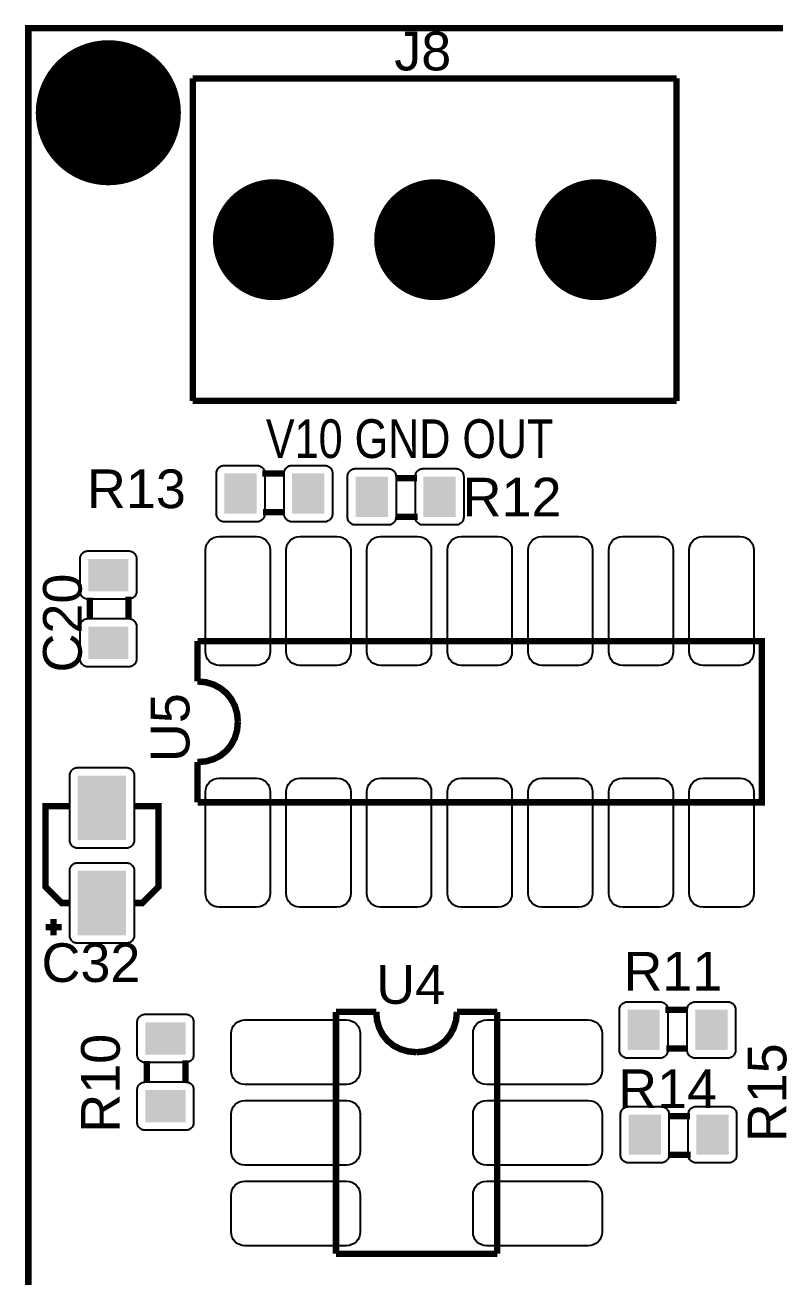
# Model space of a CAD drawing. Header units: inches. Extents: x 15 to 154, y 10 to 111.
# Drawn here: x 139.579 to 140.695, y 105.938 to 107.802 of the extents above; entities that cross this region are included whole.
import ezdxf

# ---------------------------------------------------------------- set-up
doc = ezdxf.new("R2010")
doc.units = ezdxf.units.IN
doc.header["$MEASUREMENT"] = 0

# ---------------------------------------------------------------- blocks, each defined once
blk = doc.blocks.new('RPAD')
blk.add_trace([(-0.5, -0.5), (-0.5, 0.5), (0.5, -0.5), (0.5, 0.5)])
blk = doc.blocks.new('EPAD')
at = {"const_width": 0.5}
blk.add_lwpolyline([(-0.25, 0, 1), (0.25, 0, 1)], format="xyb", close=True, dxfattribs=at)
blk = doc.blocks.new('rs485Board')
at = {"const_width": 0.008}
for points in [[(131.2508, 104.1719), (133.3106, 104.1719), (133.3106, 108.0404), (131.2508, 108.0404), (131.2508, 104.1719)], [(131.2508, 104.1719), (133.3106, 104.1719), (133.3106, 108.0404), (131.2508, 108.0404), (131.2508, 104.1719)], [(131.2508, 104.1719), (133.3106, 104.1719), (133.3106, 108.0404), (131.2508, 108.0404), (131.2508, 104.1719)], [(131.4548, 107.9781), (131.4548, 107.5781)], [(132.0548, 107.9781), (131.4548, 107.9781)], [(131.4548, 107.9781), (131.4548, 107.5781)], [(132.0548, 107.9781), (131.4548, 107.9781)], [(131.4548, 107.9781), (131.4548, 107.5781)], [(132.0548, 107.9781), (131.4548, 107.9781)], [(132.0548, 107.9781), (132.0548, 107.5781)], [(132.0548, 107.9781), (132.0548, 107.5781)], [(132.0548, 107.9781), (132.0548, 107.5781)], [(131.4548, 107.5781), (132.0548, 107.5781)], [(131.4548, 107.5781), (132.0548, 107.5781)], [(131.4548, 107.5781), (132.0548, 107.5781)], [(131.5691, 107.4881), (131.5411, 107.4881)], [(131.5691, 107.4881), (131.5411, 107.4881)], [(131.5691, 107.4881), (131.5411, 107.4881)], [(131.7059, 107.4822), (131.7329, 107.4822)], [(131.7059, 107.4822), (131.7329, 107.4822)], [(131.7059, 107.4822), (131.7329, 107.4822)], [(131.5691, 107.4401), (131.5421, 107.4401)], [(131.5691, 107.4401), (131.5421, 107.4401)], [(131.5691, 107.4401), (131.5421, 107.4401)], [(131.7059, 107.4342), (131.7339, 107.4342)], [(131.7059, 107.4342), (131.7339, 107.4342)], [(131.7059, 107.4342), (131.7339, 107.4342)], [(131.3271, 107.3071), (131.3271, 107.3341)], [(131.3271, 107.3071), (131.3271, 107.3341)], [(131.3271, 107.3071), (131.3271, 107.3341)], [(131.3751, 107.3071), (131.3751, 107.3351)], [(131.3751, 107.3071), (131.3751, 107.3351)], [(131.3751, 107.3071), (131.3751, 107.3351)], [(131.4607, 107.2301), (131.4607, 107.2801)], [(131.4607, 107.0801), (132.1607, 107.0801), (132.1607, 107.2801), (131.4607, 107.2801)], [(131.4607, 107.2301), (131.4607, 107.2801)], [(131.4607, 107.0801), (132.1607, 107.0801), (132.1607, 107.2801), (131.4607, 107.2801)], [(131.4607, 107.2301), (131.4607, 107.2801)], [(131.4607, 107.0801), (132.1607, 107.0801), (132.1607, 107.2801), (131.4607, 107.2801)], [(131.5107, 107.1801), (131.5098, 107.1902), (131.507, 107.1997), (131.5025, 107.2082), (131.4966, 107.2156), (131.4893, 107.2216), (131.4808, 107.2262), (131.4712, 107.2291), (131.4607, 107.2301)], [(131.5107, 107.1801), (131.5098, 107.1902), (131.507, 107.1997), (131.5025, 107.2082), (131.4966, 107.2156), (131.4893, 107.2216), (131.4808, 107.2262), (131.4712, 107.2291), (131.4607, 107.2301)], [(131.5107, 107.1801), (131.5098, 107.1902), (131.507, 107.1997), (131.5025, 107.2082), (131.4966, 107.2156), (131.4893, 107.2216), (131.4808, 107.2262), (131.4712, 107.2291), (131.4607, 107.2301)], [(131.5107, 107.1801), (131.5098, 107.1696), (131.507, 107.16), (131.5025, 107.1515), (131.4966, 107.1442), (131.4893, 107.1382), (131.4808, 107.1338), (131.4712, 107.131), (131.4607, 107.1301)], [(131.5107, 107.1801), (131.5098, 107.1696), (131.507, 107.16), (131.5025, 107.1515), (131.4966, 107.1442), (131.4893, 107.1382), (131.4808, 107.1338), (131.4712, 107.131), (131.4607, 107.1301)], [(131.5107, 107.1801), (131.5098, 107.1696), (131.507, 107.16), (131.5025, 107.1515), (131.4966, 107.1442), (131.4893, 107.1382), (131.4808, 107.1338), (131.4712, 107.131), (131.4607, 107.1301)], [(131.4607, 107.0801), (131.4607, 107.1301)], [(131.4607, 107.0801), (131.4607, 107.1301)], [(131.4607, 107.0801), (131.4607, 107.1301)], [(131.3022, 106.9553), (131.2922, 106.9553), (131.2722, 106.9753), (131.2722, 107.0753), (131.3022, 107.0753)], [(131.3022, 106.9553), (131.2922, 106.9553), (131.2722, 106.9753), (131.2722, 107.0753), (131.3022, 107.0753)], [(131.3022, 106.9553), (131.2922, 106.9553), (131.2722, 106.9753), (131.2722, 107.0753), (131.3022, 107.0753)], [(131.3822, 107.0753), (131.4122, 107.0753), (131.4122, 106.9753), (131.3922, 106.9553), (131.3822, 106.9553)], [(131.3822, 107.0753), (131.4122, 107.0753), (131.4122, 106.9753), (131.3922, 106.9553), (131.3822, 106.9553)], [(131.3822, 107.0753), (131.4122, 107.0753), (131.4122, 106.9753), (131.3922, 106.9553), (131.3822, 106.9553)], [(131.2922, 106.9253), (131.2722, 106.9253)], [(131.2922, 106.9253), (131.2722, 106.9253)], [(131.2922, 106.9253), (131.2722, 106.9253)], [(131.2822, 106.9353), (131.2822, 106.9153)], [(131.2822, 106.9353), (131.2822, 106.9153)], [(131.2822, 106.9353), (131.2822, 106.9153)], [(131.6324, 106.8202), (131.6824, 106.8202)], [(131.6324, 106.8202), (131.6324, 106.5202)], [(131.6324, 106.8202), (131.6824, 106.8202)], [(131.6324, 106.8202), (131.6324, 106.5202)], [(131.6324, 106.8202), (131.6824, 106.8202)], [(131.6324, 106.8202), (131.6324, 106.5202)], [(131.7324, 106.7702), (131.7219, 106.7712), (131.7123, 106.774), (131.7038, 106.7784), (131.6965, 106.7843), (131.6905, 106.7917), (131.6861, 106.8002), (131.6833, 106.8097), (131.6824, 106.8202)], [(131.7324, 106.7702), (131.7219, 106.7712), (131.7123, 106.774), (131.7038, 106.7784), (131.6965, 106.7843), (131.6905, 106.7917), (131.6861, 106.8002), (131.6833, 106.8097), (131.6824, 106.8202)], [(131.7324, 106.7702), (131.7219, 106.7712), (131.7123, 106.774), (131.7038, 106.7784), (131.6965, 106.7843), (131.6905, 106.7917), (131.6861, 106.8002), (131.6833, 106.8097), (131.6824, 106.8202)], [(131.7324, 106.7702), (131.7426, 106.7712), (131.752, 106.774), (131.7605, 106.7784), (131.7679, 106.7843), (131.7739, 106.7917), (131.7785, 106.8002), (131.7814, 106.8097), (131.7824, 106.8202)], [(131.7324, 106.7702), (131.7426, 106.7712), (131.752, 106.774), (131.7605, 106.7784), (131.7679, 106.7843), (131.7739, 106.7917), (131.7785, 106.8002), (131.7814, 106.8097), (131.7824, 106.8202)], [(131.7324, 106.7702), (131.7426, 106.7712), (131.752, 106.774), (131.7605, 106.7784), (131.7679, 106.7843), (131.7739, 106.7917), (131.7785, 106.8002), (131.7814, 106.8097), (131.7824, 106.8202)], [(131.7824, 106.8202), (131.8324, 106.8202)], [(131.7824, 106.8202), (131.8324, 106.8202)], [(131.7824, 106.8202), (131.8324, 106.8202)], [(131.8324, 106.8202), (131.8324, 106.5202)], [(131.8324, 106.8202), (131.8324, 106.5202)], [(131.8324, 106.8202), (131.8324, 106.5202)], [(132.0691, 106.8228), (132.0411, 106.8228)], [(132.0691, 106.8228), (132.0411, 106.8228)], [(132.0691, 106.8228), (132.0411, 106.8228)], [(132.0691, 106.7748), (132.0421, 106.7748)], [(132.0691, 106.7748), (132.0421, 106.7748)], [(132.0691, 106.7748), (132.0421, 106.7748)], [(131.3979, 106.7323), (131.3979, 106.7593)], [(131.3979, 106.7323), (131.3979, 106.7593)], [(131.3979, 106.7323), (131.3979, 106.7593)], [(131.4459, 106.7323), (131.4459, 106.7603)], [(131.4459, 106.7323), (131.4459, 106.7603)], [(131.4459, 106.7323), (131.4459, 106.7603)], [(132.0444, 106.6909), (132.0714, 106.6909)], [(132.0444, 106.6909), (132.0714, 106.6909)], [(132.0444, 106.6909), (132.0714, 106.6909)], [(132.0444, 106.6429), (132.0724, 106.6429)], [(132.0444, 106.6429), (132.0724, 106.6429)], [(132.0444, 106.6429), (132.0724, 106.6429)], [(131.6324, 106.5202), (131.8324, 106.5202)], [(131.6324, 106.5202), (131.8324, 106.5202)], [(131.6324, 106.5202), (131.8324, 106.5202)]]:
    blk.add_lwpolyline(points, dxfattribs=at)
for points in [[(131.5341, 107.4281), (131.4941, 107.4281), (131.4931, 107.4282), (131.4921, 107.4283), (131.4911, 107.4286), (131.4902, 107.4289), (131.4893, 107.4293), (131.4885, 107.4298), (131.4877, 107.4304), (131.487, 107.431), (131.4864, 107.4317), (131.4858, 107.4325), (131.4853, 107.4333), (131.4849, 107.4342), (131.4846, 107.4351), (131.4843, 107.4361), (131.4842, 107.4371), (131.4841, 107.4381), (131.4841, 107.4881), (131.4842, 107.4892), (131.4843, 107.4902), (131.4846, 107.4911), (131.4849, 107.4921), (131.4853, 107.4929), (131.4858, 107.4938), (131.4864, 107.4945), (131.487, 107.4952), (131.4877, 107.4959), (131.4885, 107.4965), (131.4893, 107.4969), (131.4902, 107.4974), (131.4911, 107.4977), (131.4921, 107.4979), (131.4931, 107.4981), (131.4941, 107.4981), (131.5341, 107.4981), (131.5352, 107.4981), (131.5362, 107.4979), (131.5371, 107.4977), (131.5381, 107.4974), (131.5389, 107.4969), (131.5398, 107.4965), (131.5405, 107.4959), (131.5412, 107.4952), (131.5419, 107.4945), (131.5424, 107.4938), (131.5429, 107.4929), (131.5433, 107.4921), (131.5437, 107.4911), (131.5439, 107.4902), (131.5441, 107.4892), (131.5441, 107.4881), (131.5441, 107.4381), (131.5441, 107.4371), (131.5439, 107.4361), (131.5437, 107.4351), (131.5433, 107.4342), (131.5429, 107.4333), (131.5424, 107.4325), (131.5419, 107.4317), (131.5412, 107.431), (131.5405, 107.4304), (131.5398, 107.4298), (131.5389, 107.4293), (131.5381, 107.4289), (131.5371, 107.4286), (131.5362, 107.4283), (131.5352, 107.4282), (131.5341, 107.4281)], [(131.6181, 107.4281), (131.5781, 107.4281), (131.5771, 107.4282), (131.5761, 107.4283), (131.5751, 107.4286), (131.5742, 107.4289), (131.5733, 107.4293), (131.5725, 107.4298), (131.5717, 107.4304), (131.571, 107.431), (131.5704, 107.4317), (131.5698, 107.4325), (131.5693, 107.4333), (131.5689, 107.4342), (131.5686, 107.4351), (131.5683, 107.4361), (131.5682, 107.4371), (131.5681, 107.4381), (131.5681, 107.4881), (131.5682, 107.4892), (131.5683, 107.4902), (131.5686, 107.4911), (131.5689, 107.4921), (131.5693, 107.4929), (131.5698, 107.4938), (131.5704, 107.4945), (131.571, 107.4952), (131.5717, 107.4959), (131.5725, 107.4965), (131.5733, 107.4969), (131.5742, 107.4974), (131.5751, 107.4977), (131.5761, 107.4979), (131.5771, 107.4981), (131.5781, 107.4981), (131.6181, 107.4981), (131.6192, 107.4981), (131.6202, 107.4979), (131.6211, 107.4977), (131.6221, 107.4974), (131.6229, 107.4969), (131.6238, 107.4965), (131.6245, 107.4959), (131.6252, 107.4952), (131.6259, 107.4945), (131.6264, 107.4938), (131.6269, 107.4929), (131.6273, 107.4921), (131.6277, 107.4911), (131.6279, 107.4902), (131.6281, 107.4892), (131.6281, 107.4881), (131.6281, 107.4381), (131.6281, 107.4371), (131.6279, 107.4361), (131.6277, 107.4351), (131.6273, 107.4342), (131.6269, 107.4333), (131.6264, 107.4325), (131.6259, 107.4317), (131.6252, 107.431), (131.6245, 107.4304), (131.6238, 107.4298), (131.6229, 107.4293), (131.6221, 107.4289), (131.6211, 107.4286), (131.6202, 107.4283), (131.6192, 107.4282), (131.6181, 107.4281)], [(131.6569, 107.4942), (131.6969, 107.4942), (131.6979, 107.4941), (131.6989, 107.494), (131.6999, 107.4938), (131.7008, 107.4934), (131.7017, 107.493), (131.7025, 107.4925), (131.7033, 107.4919), (131.704, 107.4913), (131.7046, 107.4906), (131.7052, 107.4898), (131.7057, 107.489), (131.7061, 107.4881), (131.7064, 107.4872), (131.7067, 107.4862), (131.7068, 107.4852), (131.7069, 107.4842), (131.7069, 107.4342), (131.7068, 107.4332), (131.7067, 107.4322), (131.7064, 107.4312), (131.7061, 107.4303), (131.7057, 107.4294), (131.7052, 107.4286), (131.7046, 107.4278), (131.704, 107.4271), (131.7033, 107.4264), (131.7025, 107.4259), (131.7017, 107.4254), (131.7008, 107.425), (131.6999, 107.4246), (131.6989, 107.4244), (131.6979, 107.4242), (131.6969, 107.4242), (131.6569, 107.4242), (131.6558, 107.4242), (131.6548, 107.4244), (131.6538, 107.4246), (131.6529, 107.425), (131.652, 107.4254), (131.6512, 107.4259), (131.6505, 107.4264), (131.6497, 107.4271), (131.6491, 107.4278), (131.6485, 107.4286), (131.648, 107.4294), (131.6476, 107.4303), (131.6473, 107.4312), (131.6471, 107.4322), (131.6469, 107.4332), (131.6469, 107.4342), (131.6469, 107.4842), (131.6469, 107.4852), (131.6471, 107.4862), (131.6473, 107.4872), (131.6476, 107.4881), (131.648, 107.489), (131.6485, 107.4898), (131.6491, 107.4906), (131.6497, 107.4913), (131.6505, 107.4919), (131.6512, 107.4925), (131.652, 107.493), (131.6529, 107.4934), (131.6538, 107.4938), (131.6548, 107.494), (131.6558, 107.4941), (131.6569, 107.4942)], [(131.7409, 107.4942), (131.7809, 107.4942), (131.7819, 107.4941), (131.7829, 107.494), (131.7839, 107.4938), (131.7848, 107.4934), (131.7857, 107.493), (131.7865, 107.4925), (131.7873, 107.4919), (131.788, 107.4913), (131.7886, 107.4906), (131.7892, 107.4898), (131.7897, 107.489), (131.7901, 107.4881), (131.7904, 107.4872), (131.7907, 107.4862), (131.7908, 107.4852), (131.7909, 107.4842), (131.7909, 107.4342), (131.7908, 107.4332), (131.7907, 107.4322), (131.7904, 107.4312), (131.7901, 107.4303), (131.7897, 107.4294), (131.7892, 107.4286), (131.7886, 107.4278), (131.788, 107.4271), (131.7873, 107.4264), (131.7865, 107.4259), (131.7857, 107.4254), (131.7848, 107.425), (131.7839, 107.4246), (131.7829, 107.4244), (131.7819, 107.4242), (131.7809, 107.4242), (131.7409, 107.4242), (131.7398, 107.4242), (131.7388, 107.4244), (131.7378, 107.4246), (131.7369, 107.425), (131.736, 107.4254), (131.7352, 107.4259), (131.7345, 107.4264), (131.7337, 107.4271), (131.7331, 107.4278), (131.7325, 107.4286), (131.732, 107.4294), (131.7316, 107.4303), (131.7313, 107.4312), (131.7311, 107.4322), (131.7309, 107.4332), (131.7309, 107.4342), (131.7309, 107.4842), (131.7309, 107.4852), (131.7311, 107.4862), (131.7313, 107.4872), (131.7316, 107.4881), (131.732, 107.489), (131.7325, 107.4898), (131.7331, 107.4906), (131.7337, 107.4913), (131.7345, 107.4919), (131.7352, 107.4925), (131.736, 107.493), (131.7369, 107.4934), (131.7378, 107.4938), (131.7388, 107.494), (131.7398, 107.4941), (131.7409, 107.4942)], [(131.4877, 107.4101), (131.5337, 107.4101), (131.5372, 107.4097), (131.5404, 107.4088), (131.5433, 107.4072), (131.5458, 107.4051), (131.5479, 107.4026), (131.5494, 107.3998), (131.5504, 107.3965), (131.5507, 107.3931), (131.5507, 107.2671), (131.5504, 107.2636), (131.5494, 107.2604), (131.5479, 107.2575), (131.5458, 107.255), (131.5433, 107.2529), (131.5404, 107.2514), (131.5372, 107.2504), (131.5337, 107.2501), (131.4877, 107.2501), (131.4842, 107.2504), (131.481, 107.2514), (131.4781, 107.2529), (131.4756, 107.255), (131.4736, 107.2575), (131.472, 107.2604), (131.4711, 107.2636), (131.4707, 107.2671), (131.4707, 107.3931), (131.4711, 107.3965), (131.472, 107.3998), (131.4736, 107.4026), (131.4756, 107.4051), (131.4781, 107.4072), (131.481, 107.4088), (131.4842, 107.4097), (131.4877, 107.4101)], [(131.5877, 107.4101), (131.6337, 107.4101), (131.6372, 107.4097), (131.6404, 107.4088), (131.6433, 107.4072), (131.6458, 107.4051), (131.6479, 107.4026), (131.6494, 107.3998), (131.6504, 107.3965), (131.6507, 107.3931), (131.6507, 107.2671), (131.6504, 107.2636), (131.6494, 107.2604), (131.6479, 107.2575), (131.6458, 107.255), (131.6433, 107.2529), (131.6404, 107.2514), (131.6372, 107.2504), (131.6337, 107.2501), (131.5877, 107.2501), (131.5842, 107.2504), (131.581, 107.2514), (131.5781, 107.2529), (131.5756, 107.255), (131.5736, 107.2575), (131.572, 107.2604), (131.5711, 107.2636), (131.5707, 107.2671), (131.5707, 107.3931), (131.5711, 107.3965), (131.572, 107.3998), (131.5736, 107.4026), (131.5756, 107.4051), (131.5781, 107.4072), (131.581, 107.4088), (131.5842, 107.4097), (131.5877, 107.4101)], [(131.6877, 107.4101), (131.7337, 107.4101), (131.7372, 107.4097), (131.7404, 107.4088), (131.7433, 107.4072), (131.7458, 107.4051), (131.7479, 107.4026), (131.7494, 107.3998), (131.7504, 107.3965), (131.7507, 107.3931), (131.7507, 107.2671), (131.7504, 107.2636), (131.7494, 107.2604), (131.7479, 107.2575), (131.7458, 107.255), (131.7433, 107.2529), (131.7404, 107.2514), (131.7372, 107.2504), (131.7337, 107.2501), (131.6877, 107.2501), (131.6842, 107.2504), (131.681, 107.2514), (131.6781, 107.2529), (131.6756, 107.255), (131.6736, 107.2575), (131.672, 107.2604), (131.6711, 107.2636), (131.6707, 107.2671), (131.6707, 107.3931), (131.6711, 107.3965), (131.672, 107.3998), (131.6736, 107.4026), (131.6756, 107.4051), (131.6781, 107.4072), (131.681, 107.4088), (131.6842, 107.4097), (131.6877, 107.4101)], [(131.7877, 107.4101), (131.8337, 107.4101), (131.8372, 107.4097), (131.8404, 107.4088), (131.8433, 107.4072), (131.8458, 107.4051), (131.8479, 107.4026), (131.8494, 107.3998), (131.8504, 107.3965), (131.8507, 107.3931), (131.8507, 107.2671), (131.8504, 107.2636), (131.8494, 107.2604), (131.8479, 107.2575), (131.8458, 107.255), (131.8433, 107.2529), (131.8404, 107.2514), (131.8372, 107.2504), (131.8337, 107.2501), (131.7877, 107.2501), (131.7842, 107.2504), (131.781, 107.2514), (131.7781, 107.2529), (131.7756, 107.255), (131.7736, 107.2575), (131.772, 107.2604), (131.7711, 107.2636), (131.7707, 107.2671), (131.7707, 107.3931), (131.7711, 107.3965), (131.772, 107.3998), (131.7736, 107.4026), (131.7756, 107.4051), (131.7781, 107.4072), (131.781, 107.4088), (131.7842, 107.4097), (131.7877, 107.4101)], [(131.8877, 107.4101), (131.9337, 107.4101), (131.9372, 107.4097), (131.9404, 107.4088), (131.9433, 107.4072), (131.9458, 107.4051), (131.9479, 107.4026), (131.9494, 107.3998), (131.9504, 107.3965), (131.9507, 107.3931), (131.9507, 107.2671), (131.9504, 107.2636), (131.9494, 107.2604), (131.9479, 107.2575), (131.9458, 107.255), (131.9433, 107.2529), (131.9404, 107.2514), (131.9372, 107.2504), (131.9337, 107.2501), (131.8877, 107.2501), (131.8842, 107.2504), (131.881, 107.2514), (131.8781, 107.2529), (131.8756, 107.255), (131.8736, 107.2575), (131.872, 107.2604), (131.8711, 107.2636), (131.8707, 107.2671), (131.8707, 107.3931), (131.8711, 107.3965), (131.872, 107.3998), (131.8736, 107.4026), (131.8756, 107.4051), (131.8781, 107.4072), (131.881, 107.4088), (131.8842, 107.4097), (131.8877, 107.4101)], [(131.9877, 107.4101), (132.0337, 107.4101), (132.0372, 107.4097), (132.0404, 107.4088), (132.0433, 107.4072), (132.0458, 107.4051), (132.0479, 107.4026), (132.0494, 107.3998), (132.0504, 107.3965), (132.0507, 107.3931), (132.0507, 107.2671), (132.0504, 107.2636), (132.0494, 107.2604), (132.0479, 107.2575), (132.0458, 107.255), (132.0433, 107.2529), (132.0404, 107.2514), (132.0372, 107.2504), (132.0337, 107.2501), (131.9877, 107.2501), (131.9842, 107.2504), (131.981, 107.2514), (131.9781, 107.2529), (131.9756, 107.255), (131.9736, 107.2575), (131.972, 107.2604), (131.9711, 107.2636), (131.9707, 107.2671), (131.9707, 107.3931), (131.9711, 107.3965), (131.972, 107.3998), (131.9736, 107.4026), (131.9756, 107.4051), (131.9781, 107.4072), (131.981, 107.4088), (131.9842, 107.4097), (131.9877, 107.4101)], [(132.0877, 107.4101), (132.1337, 107.4101), (132.1372, 107.4097), (132.1404, 107.4088), (132.1433, 107.4072), (132.1458, 107.4051), (132.1479, 107.4026), (132.1494, 107.3998), (132.1504, 107.3965), (132.1507, 107.3931), (132.1507, 107.2671), (132.1504, 107.2636), (132.1494, 107.2604), (132.1479, 107.2575), (132.1458, 107.255), (132.1433, 107.2529), (132.1404, 107.2514), (132.1372, 107.2504), (132.1337, 107.2501), (132.0877, 107.2501), (132.0842, 107.2504), (132.081, 107.2514), (132.0781, 107.2529), (132.0756, 107.255), (132.0736, 107.2575), (132.072, 107.2604), (132.0711, 107.2636), (132.0707, 107.2671), (132.0707, 107.3931), (132.0711, 107.3965), (132.072, 107.3998), (132.0736, 107.4026), (132.0756, 107.4051), (132.0781, 107.4072), (132.081, 107.4088), (132.0842, 107.4097), (132.0877, 107.4101)], [(131.3151, 107.3421), (131.3151, 107.3821), (131.3151, 107.3831), (131.3153, 107.3841), (131.3155, 107.3851), (131.3159, 107.386), (131.3163, 107.3869), (131.3168, 107.3877), (131.3173, 107.3885), (131.318, 107.3892), (131.3187, 107.3898), (131.3194, 107.3904), (131.3203, 107.3909), (131.3211, 107.3913), (131.3221, 107.3917), (131.323, 107.3919), (131.324, 107.392), (131.3251, 107.3921), (131.3751, 107.3921), (131.3761, 107.392), (131.3771, 107.3919), (131.3781, 107.3917), (131.379, 107.3913), (131.3799, 107.3909), (131.3807, 107.3904), (131.3815, 107.3898), (131.3822, 107.3892), (131.3828, 107.3885), (131.3834, 107.3877), (131.3839, 107.3869), (131.3843, 107.386), (131.3846, 107.3851), (131.3849, 107.3841), (131.385, 107.3831), (131.3851, 107.3821), (131.3851, 107.3421), (131.385, 107.3411), (131.3849, 107.34), (131.3846, 107.3391), (131.3843, 107.3382), (131.3839, 107.3373), (131.3834, 107.3365), (131.3828, 107.3357), (131.3822, 107.335), (131.3815, 107.3343), (131.3807, 107.3338), (131.3799, 107.3333), (131.379, 107.3329), (131.3781, 107.3325), (131.3771, 107.3323), (131.3761, 107.3321), (131.3751, 107.3321), (131.3251, 107.3321), (131.324, 107.3321), (131.323, 107.3323), (131.3221, 107.3325), (131.3211, 107.3329), (131.3203, 107.3333), (131.3194, 107.3338), (131.3187, 107.3343), (131.318, 107.335), (131.3173, 107.3357), (131.3168, 107.3365), (131.3163, 107.3373), (131.3159, 107.3382), (131.3155, 107.3391), (131.3153, 107.34), (131.3151, 107.3411), (131.3151, 107.3421)], [(131.3151, 107.2581), (131.3151, 107.2981), (131.3151, 107.2991), (131.3153, 107.3001), (131.3155, 107.3011), (131.3159, 107.302), (131.3163, 107.3029), (131.3168, 107.3037), (131.3173, 107.3045), (131.318, 107.3052), (131.3187, 107.3058), (131.3194, 107.3064), (131.3203, 107.3069), (131.3211, 107.3073), (131.3221, 107.3077), (131.323, 107.3079), (131.324, 107.308), (131.3251, 107.3081), (131.3751, 107.3081), (131.3761, 107.308), (131.3771, 107.3079), (131.3781, 107.3077), (131.379, 107.3073), (131.3799, 107.3069), (131.3807, 107.3064), (131.3815, 107.3058), (131.3822, 107.3052), (131.3828, 107.3045), (131.3834, 107.3037), (131.3839, 107.3029), (131.3843, 107.302), (131.3846, 107.3011), (131.3849, 107.3001), (131.385, 107.2991), (131.3851, 107.2981), (131.3851, 107.2581), (131.385, 107.2571), (131.3849, 107.256), (131.3846, 107.2551), (131.3843, 107.2542), (131.3839, 107.2533), (131.3834, 107.2525), (131.3828, 107.2517), (131.3822, 107.251), (131.3815, 107.2503), (131.3807, 107.2498), (131.3799, 107.2493), (131.379, 107.2489), (131.3781, 107.2485), (131.3771, 107.2483), (131.3761, 107.2481), (131.3751, 107.2481), (131.3251, 107.2481), (131.324, 107.2481), (131.323, 107.2483), (131.3221, 107.2485), (131.3211, 107.2489), (131.3203, 107.2493), (131.3194, 107.2498), (131.3187, 107.2503), (131.318, 107.251), (131.3173, 107.2517), (131.3168, 107.2525), (131.3163, 107.2533), (131.3159, 107.2542), (131.3155, 107.2551), (131.3153, 107.256), (131.3151, 107.2571), (131.3151, 107.2581)], [(131.3722, 107.0233), (131.3122, 107.0233), (131.3112, 107.0233), (131.3102, 107.0235), (131.3092, 107.0237), (131.3083, 107.024), (131.3074, 107.0244), (131.3066, 107.0249), (131.3058, 107.0255), (131.3051, 107.0261), (131.3045, 107.0269), (131.3039, 107.0276), (131.3034, 107.0284), (131.303, 107.0293), (131.3027, 107.0302), (131.3024, 107.0312), (131.3023, 107.0322), (131.3022, 107.0333), (131.3022, 107.1133), (131.3023, 107.1143), (131.3024, 107.1153), (131.3027, 107.1163), (131.303, 107.1172), (131.3034, 107.1181), (131.3039, 107.1189), (131.3045, 107.1197), (131.3051, 107.1204), (131.3058, 107.121), (131.3066, 107.1216), (131.3074, 107.1221), (131.3083, 107.1225), (131.3092, 107.1228), (131.3102, 107.1231), (131.3112, 107.1232), (131.3122, 107.1233), (131.3722, 107.1233), (131.3732, 107.1232), (131.3743, 107.1231), (131.3752, 107.1228), (131.3761, 107.1225), (131.377, 107.1221), (131.3778, 107.1216), (131.3786, 107.121), (131.3793, 107.1204), (131.38, 107.1197), (131.3805, 107.1189), (131.381, 107.1181), (131.3814, 107.1172), (131.3818, 107.1163), (131.382, 107.1153), (131.3822, 107.1143), (131.3822, 107.1133), (131.3822, 107.0333), (131.3822, 107.0322), (131.382, 107.0312), (131.3818, 107.0302), (131.3814, 107.0293), (131.381, 107.0284), (131.3805, 107.0276), (131.38, 107.0269), (131.3793, 107.0261), (131.3786, 107.0255), (131.3778, 107.0249), (131.377, 107.0244), (131.3761, 107.024), (131.3752, 107.0237), (131.3743, 107.0235), (131.3732, 107.0233), (131.3722, 107.0233)], [(131.4877, 107.1101), (131.5337, 107.1101), (131.5372, 107.1097), (131.5404, 107.1088), (131.5433, 107.1072), (131.5458, 107.1051), (131.5479, 107.1026), (131.5494, 107.0998), (131.5504, 107.0965), (131.5507, 107.0931), (131.5507, 106.9671), (131.5504, 106.9636), (131.5494, 106.9604), (131.5479, 106.9575), (131.5458, 106.955), (131.5433, 106.9529), (131.5404, 106.9514), (131.5372, 106.9504), (131.5337, 106.9501), (131.4877, 106.9501), (131.4842, 106.9504), (131.481, 106.9514), (131.4781, 106.9529), (131.4756, 106.955), (131.4736, 106.9575), (131.472, 106.9604), (131.4711, 106.9636), (131.4707, 106.9671), (131.4707, 107.0931), (131.4711, 107.0965), (131.472, 107.0998), (131.4736, 107.1026), (131.4756, 107.1051), (131.4781, 107.1072), (131.481, 107.1088), (131.4842, 107.1097), (131.4877, 107.1101)], [(131.5877, 107.1101), (131.6337, 107.1101), (131.6372, 107.1097), (131.6404, 107.1088), (131.6433, 107.1072), (131.6458, 107.1051), (131.6479, 107.1026), (131.6494, 107.0998), (131.6504, 107.0965), (131.6507, 107.0931), (131.6507, 106.9671), (131.6504, 106.9636), (131.6494, 106.9604), (131.6479, 106.9575), (131.6458, 106.955), (131.6433, 106.9529), (131.6404, 106.9514), (131.6372, 106.9504), (131.6337, 106.9501), (131.5877, 106.9501), (131.5842, 106.9504), (131.581, 106.9514), (131.5781, 106.9529), (131.5756, 106.955), (131.5736, 106.9575), (131.572, 106.9604), (131.5711, 106.9636), (131.5707, 106.9671), (131.5707, 107.0931), (131.5711, 107.0965), (131.572, 107.0998), (131.5736, 107.1026), (131.5756, 107.1051), (131.5781, 107.1072), (131.581, 107.1088), (131.5842, 107.1097), (131.5877, 107.1101)], [(131.6877, 107.1101), (131.7337, 107.1101), (131.7372, 107.1097), (131.7404, 107.1088), (131.7433, 107.1072), (131.7458, 107.1051), (131.7479, 107.1026), (131.7494, 107.0998), (131.7504, 107.0965), (131.7507, 107.0931), (131.7507, 106.9671), (131.7504, 106.9636), (131.7494, 106.9604), (131.7479, 106.9575), (131.7458, 106.955), (131.7433, 106.9529), (131.7404, 106.9514), (131.7372, 106.9504), (131.7337, 106.9501), (131.6877, 106.9501), (131.6842, 106.9504), (131.681, 106.9514), (131.6781, 106.9529), (131.6756, 106.955), (131.6736, 106.9575), (131.672, 106.9604), (131.6711, 106.9636), (131.6707, 106.9671), (131.6707, 107.0931), (131.6711, 107.0965), (131.672, 107.0998), (131.6736, 107.1026), (131.6756, 107.1051), (131.6781, 107.1072), (131.681, 107.1088), (131.6842, 107.1097), (131.6877, 107.1101)], [(131.7877, 107.1101), (131.8337, 107.1101), (131.8372, 107.1097), (131.8404, 107.1088), (131.8433, 107.1072), (131.8458, 107.1051), (131.8479, 107.1026), (131.8494, 107.0998), (131.8504, 107.0965), (131.8507, 107.0931), (131.8507, 106.9671), (131.8504, 106.9636), (131.8494, 106.9604), (131.8479, 106.9575), (131.8458, 106.955), (131.8433, 106.9529), (131.8404, 106.9514), (131.8372, 106.9504), (131.8337, 106.9501), (131.7877, 106.9501), (131.7842, 106.9504), (131.781, 106.9514), (131.7781, 106.9529), (131.7756, 106.955), (131.7736, 106.9575), (131.772, 106.9604), (131.7711, 106.9636), (131.7707, 106.9671), (131.7707, 107.0931), (131.7711, 107.0965), (131.772, 107.0998), (131.7736, 107.1026), (131.7756, 107.1051), (131.7781, 107.1072), (131.781, 107.1088), (131.7842, 107.1097), (131.7877, 107.1101)], [(131.8877, 107.1101), (131.9337, 107.1101), (131.9372, 107.1097), (131.9404, 107.1088), (131.9433, 107.1072), (131.9458, 107.1051), (131.9479, 107.1026), (131.9494, 107.0998), (131.9504, 107.0965), (131.9507, 107.0931), (131.9507, 106.9671), (131.9504, 106.9636), (131.9494, 106.9604), (131.9479, 106.9575), (131.9458, 106.955), (131.9433, 106.9529), (131.9404, 106.9514), (131.9372, 106.9504), (131.9337, 106.9501), (131.8877, 106.9501), (131.8842, 106.9504), (131.881, 106.9514), (131.8781, 106.9529), (131.8756, 106.955), (131.8736, 106.9575), (131.872, 106.9604), (131.8711, 106.9636), (131.8707, 106.9671), (131.8707, 107.0931), (131.8711, 107.0965), (131.872, 107.0998), (131.8736, 107.1026), (131.8756, 107.1051), (131.8781, 107.1072), (131.881, 107.1088), (131.8842, 107.1097), (131.8877, 107.1101)], [(131.9877, 107.1101), (132.0337, 107.1101), (132.0372, 107.1097), (132.0404, 107.1088), (132.0433, 107.1072), (132.0458, 107.1051), (132.0479, 107.1026), (132.0494, 107.0998), (132.0504, 107.0965), (132.0507, 107.0931), (132.0507, 106.9671), (132.0504, 106.9636), (132.0494, 106.9604), (132.0479, 106.9575), (132.0458, 106.955), (132.0433, 106.9529), (132.0404, 106.9514), (132.0372, 106.9504), (132.0337, 106.9501), (131.9877, 106.9501), (131.9842, 106.9504), (131.981, 106.9514), (131.9781, 106.9529), (131.9756, 106.955), (131.9736, 106.9575), (131.972, 106.9604), (131.9711, 106.9636), (131.9707, 106.9671), (131.9707, 107.0931), (131.9711, 107.0965), (131.972, 107.0998), (131.9736, 107.1026), (131.9756, 107.1051), (131.9781, 107.1072), (131.981, 107.1088), (131.9842, 107.1097), (131.9877, 107.1101)], [(132.0877, 107.1101), (132.1337, 107.1101), (132.1372, 107.1097), (132.1404, 107.1088), (132.1433, 107.1072), (132.1458, 107.1051), (132.1479, 107.1026), (132.1494, 107.0998), (132.1504, 107.0965), (132.1507, 107.0931), (132.1507, 106.9671), (132.1504, 106.9636), (132.1494, 106.9604), (132.1479, 106.9575), (132.1458, 106.955), (132.1433, 106.9529), (132.1404, 106.9514), (132.1372, 106.9504), (132.1337, 106.9501), (132.0877, 106.9501), (132.0842, 106.9504), (132.081, 106.9514), (132.0781, 106.9529), (132.0756, 106.955), (132.0736, 106.9575), (132.072, 106.9604), (132.0711, 106.9636), (132.0707, 106.9671), (132.0707, 107.0931), (132.0711, 107.0965), (132.072, 107.0998), (132.0736, 107.1026), (132.0756, 107.1051), (132.0781, 107.1072), (132.081, 107.1088), (132.0842, 107.1097), (132.0877, 107.1101)], [(131.3722, 106.9053), (131.3122, 106.9053), (131.3112, 106.9053), (131.3102, 106.9055), (131.3092, 106.9057), (131.3083, 106.906), (131.3074, 106.9064), (131.3066, 106.9069), (131.3058, 106.9075), (131.3051, 106.9081), (131.3045, 106.9089), (131.3039, 106.9096), (131.3034, 106.9104), (131.303, 106.9113), (131.3027, 106.9122), (131.3024, 106.9132), (131.3023, 106.9142), (131.3022, 106.9153), (131.3022, 106.9953), (131.3023, 106.9963), (131.3024, 106.9973), (131.3027, 106.9983), (131.303, 106.9992), (131.3034, 107.0001), (131.3039, 107.0009), (131.3045, 107.0017), (131.3051, 107.0024), (131.3058, 107.003), (131.3066, 107.0036), (131.3074, 107.0041), (131.3083, 107.0045), (131.3092, 107.0048), (131.3102, 107.0051), (131.3112, 107.0052), (131.3122, 107.0053), (131.3722, 107.0053), (131.3732, 107.0052), (131.3743, 107.0051), (131.3752, 107.0048), (131.3761, 107.0045), (131.377, 107.0041), (131.3778, 107.0036), (131.3786, 107.003), (131.3793, 107.0024), (131.38, 107.0017), (131.3805, 107.0009), (131.381, 107.0001), (131.3814, 106.9992), (131.3818, 106.9983), (131.382, 106.9973), (131.3822, 106.9963), (131.3822, 106.9953), (131.3822, 106.9153), (131.3822, 106.9142), (131.382, 106.9132), (131.3818, 106.9122), (131.3814, 106.9113), (131.381, 106.9104), (131.3805, 106.9096), (131.38, 106.9089), (131.3793, 106.9081), (131.3786, 106.9075), (131.3778, 106.9069), (131.377, 106.9064), (131.3761, 106.906), (131.3752, 106.9057), (131.3743, 106.9055), (131.3732, 106.9053), (131.3722, 106.9053)], [(132.0341, 106.7628), (131.9941, 106.7628), (131.9931, 106.7628), (131.9921, 106.763), (131.9911, 106.7632), (131.9902, 106.7636), (131.9893, 106.764), (131.9885, 106.7645), (131.9877, 106.765), (131.987, 106.7657), (131.9864, 106.7664), (131.9858, 106.7671), (131.9853, 106.768), (131.9849, 106.7688), (131.9846, 106.7698), (131.9843, 106.7707), (131.9842, 106.7717), (131.9841, 106.7728), (131.9841, 106.8228), (131.9842, 106.8238), (131.9843, 106.8248), (131.9846, 106.8258), (131.9849, 106.8267), (131.9853, 106.8276), (131.9858, 106.8284), (131.9864, 106.8292), (131.987, 106.8299), (131.9877, 106.8305), (131.9885, 106.8311), (131.9893, 106.8316), (131.9902, 106.832), (131.9911, 106.8323), (131.9921, 106.8326), (131.9931, 106.8327), (131.9941, 106.8328), (132.0341, 106.8328), (132.0352, 106.8327), (132.0362, 106.8326), (132.0371, 106.8323), (132.0381, 106.832), (132.0389, 106.8316), (132.0398, 106.8311), (132.0405, 106.8305), (132.0412, 106.8299), (132.0419, 106.8292), (132.0424, 106.8284), (132.0429, 106.8276), (132.0433, 106.8267), (132.0437, 106.8258), (132.0439, 106.8248), (132.0441, 106.8238), (132.0441, 106.8228), (132.0441, 106.7728), (132.0441, 106.7717), (132.0439, 106.7707), (132.0437, 106.7698), (132.0433, 106.7688), (132.0429, 106.768), (132.0424, 106.7671), (132.0419, 106.7664), (132.0412, 106.7657), (132.0405, 106.765), (132.0398, 106.7645), (132.0389, 106.764), (132.0381, 106.7636), (132.0371, 106.7632), (132.0362, 106.763), (132.0352, 106.7628), (132.0341, 106.7628)], [(132.1181, 106.7628), (132.0781, 106.7628), (132.0771, 106.7628), (132.0761, 106.763), (132.0751, 106.7632), (132.0742, 106.7636), (132.0733, 106.764), (132.0725, 106.7645), (132.0717, 106.765), (132.071, 106.7657), (132.0704, 106.7664), (132.0698, 106.7671), (132.0693, 106.768), (132.0689, 106.7688), (132.0686, 106.7698), (132.0683, 106.7707), (132.0682, 106.7717), (132.0681, 106.7728), (132.0681, 106.8228), (132.0682, 106.8238), (132.0683, 106.8248), (132.0686, 106.8258), (132.0689, 106.8267), (132.0693, 106.8276), (132.0698, 106.8284), (132.0704, 106.8292), (132.071, 106.8299), (132.0717, 106.8305), (132.0725, 106.8311), (132.0733, 106.8316), (132.0742, 106.832), (132.0751, 106.8323), (132.0761, 106.8326), (132.0771, 106.8327), (132.0781, 106.8328), (132.1181, 106.8328), (132.1192, 106.8327), (132.1202, 106.8326), (132.1211, 106.8323), (132.1221, 106.832), (132.1229, 106.8316), (132.1238, 106.8311), (132.1245, 106.8305), (132.1252, 106.8299), (132.1259, 106.8292), (132.1264, 106.8284), (132.1269, 106.8276), (132.1273, 106.8267), (132.1277, 106.8258), (132.1279, 106.8248), (132.1281, 106.8238), (132.1281, 106.8228), (132.1281, 106.7728), (132.1281, 106.7717), (132.1279, 106.7707), (132.1277, 106.7698), (132.1273, 106.7688), (132.1269, 106.768), (132.1264, 106.7671), (132.1259, 106.7664), (132.1252, 106.7657), (132.1245, 106.765), (132.1238, 106.7645), (132.1229, 106.764), (132.1221, 106.7636), (132.1211, 106.7632), (132.1202, 106.763), (132.1192, 106.7628), (132.1181, 106.7628)], [(131.3859, 106.7673), (131.3859, 106.8073), (131.386, 106.8083), (131.3861, 106.8093), (131.3864, 106.8103), (131.3867, 106.8112), (131.3871, 106.8121), (131.3876, 106.8129), (131.3882, 106.8137), (131.3888, 106.8144), (131.3895, 106.815), (131.3903, 106.8156), (131.3911, 106.8161), (131.392, 106.8165), (131.3929, 106.8168), (131.3939, 106.8171), (131.3949, 106.8172), (131.3959, 106.8173), (131.4459, 106.8173), (131.447, 106.8172), (131.448, 106.8171), (131.449, 106.8168), (131.4499, 106.8165), (131.4508, 106.8161), (131.4516, 106.8156), (131.4524, 106.815), (131.4531, 106.8144), (131.4537, 106.8137), (131.4543, 106.8129), (131.4548, 106.8121), (131.4552, 106.8112), (131.4555, 106.8103), (131.4558, 106.8093), (131.4559, 106.8083), (131.4559, 106.8073), (131.4559, 106.7673), (131.4559, 106.7663), (131.4558, 106.7652), (131.4555, 106.7643), (131.4552, 106.7634), (131.4548, 106.7625), (131.4543, 106.7617), (131.4537, 106.7609), (131.4531, 106.7602), (131.4524, 106.7595), (131.4516, 106.759), (131.4508, 106.7585), (131.4499, 106.7581), (131.449, 106.7577), (131.448, 106.7575), (131.447, 106.7573), (131.4459, 106.7573), (131.3959, 106.7573), (131.3949, 106.7573), (131.3939, 106.7575), (131.3929, 106.7577), (131.392, 106.7581), (131.3911, 106.7585), (131.3903, 106.759), (131.3895, 106.7595), (131.3888, 106.7602), (131.3882, 106.7609), (131.3876, 106.7617), (131.3871, 106.7625), (131.3867, 106.7634), (131.3864, 106.7643), (131.3861, 106.7652), (131.386, 106.7663), (131.3859, 106.7673)], [(131.6624, 106.7932), (131.6624, 106.7472), (131.662, 106.7437), (131.6611, 106.7405), (131.6595, 106.7376), (131.6575, 106.7351), (131.6549, 106.7331), (131.6521, 106.7315), (131.6488, 106.7306), (131.6454, 106.7302), (131.5194, 106.7302), (131.5159, 106.7306), (131.5127, 106.7315), (131.5098, 106.7331), (131.5073, 106.7351), (131.5052, 106.7376), (131.5037, 106.7405), (131.5027, 106.7437), (131.5024, 106.7472), (131.5024, 106.7932), (131.5027, 106.7967), (131.5037, 106.7999), (131.5052, 106.8028), (131.5073, 106.8053), (131.5098, 106.8074), (131.5127, 106.8089), (131.5159, 106.8099), (131.5194, 106.8102), (131.6454, 106.8102), (131.6488, 106.8099), (131.6521, 106.8089), (131.6549, 106.8074), (131.6575, 106.8053), (131.6595, 106.8028), (131.6611, 106.7999), (131.662, 106.7967), (131.6624, 106.7932)], [(131.9624, 106.7932), (131.9624, 106.7472), (131.962, 106.7437), (131.9611, 106.7405), (131.9595, 106.7376), (131.9575, 106.7351), (131.9549, 106.7331), (131.9521, 106.7315), (131.9488, 106.7306), (131.9454, 106.7302), (131.8194, 106.7302), (131.8159, 106.7306), (131.8127, 106.7315), (131.8098, 106.7331), (131.8073, 106.7351), (131.8052, 106.7376), (131.8037, 106.7405), (131.8027, 106.7437), (131.8024, 106.7472), (131.8024, 106.7932), (131.8027, 106.7967), (131.8037, 106.7999), (131.8052, 106.8028), (131.8073, 106.8053), (131.8098, 106.8074), (131.8127, 106.8089), (131.8159, 106.8099), (131.8194, 106.8102), (131.9454, 106.8102), (131.9488, 106.8099), (131.9521, 106.8089), (131.9549, 106.8074), (131.9575, 106.8053), (131.9595, 106.8028), (131.9611, 106.7999), (131.962, 106.7967), (131.9624, 106.7932)], [(131.3859, 106.6833), (131.3859, 106.7233), (131.386, 106.7243), (131.3861, 106.7253), (131.3864, 106.7263), (131.3867, 106.7272), (131.3871, 106.7281), (131.3876, 106.7289), (131.3882, 106.7297), (131.3888, 106.7304), (131.3895, 106.731), (131.3903, 106.7316), (131.3911, 106.7321), (131.392, 106.7325), (131.3929, 106.7328), (131.3939, 106.7331), (131.3949, 106.7332), (131.3959, 106.7333), (131.4459, 106.7333), (131.447, 106.7332), (131.448, 106.7331), (131.449, 106.7328), (131.4499, 106.7325), (131.4508, 106.7321), (131.4516, 106.7316), (131.4524, 106.731), (131.4531, 106.7304), (131.4537, 106.7297), (131.4543, 106.7289), (131.4548, 106.7281), (131.4552, 106.7272), (131.4555, 106.7263), (131.4558, 106.7253), (131.4559, 106.7243), (131.4559, 106.7233), (131.4559, 106.6833), (131.4559, 106.6823), (131.4558, 106.6812), (131.4555, 106.6803), (131.4552, 106.6794), (131.4548, 106.6785), (131.4543, 106.6777), (131.4537, 106.6769), (131.4531, 106.6762), (131.4524, 106.6755), (131.4516, 106.675), (131.4508, 106.6745), (131.4499, 106.6741), (131.449, 106.6737), (131.448, 106.6735), (131.447, 106.6733), (131.4459, 106.6733), (131.3959, 106.6733), (131.3949, 106.6733), (131.3939, 106.6735), (131.3929, 106.6737), (131.392, 106.6741), (131.3911, 106.6745), (131.3903, 106.675), (131.3895, 106.6755), (131.3888, 106.6762), (131.3882, 106.6769), (131.3876, 106.6777), (131.3871, 106.6785), (131.3867, 106.6794), (131.3864, 106.6803), (131.3861, 106.6812), (131.386, 106.6823), (131.3859, 106.6833)], [(131.6624, 106.6932), (131.6624, 106.6472), (131.662, 106.6437), (131.6611, 106.6405), (131.6595, 106.6376), (131.6575, 106.6351), (131.6549, 106.6331), (131.6521, 106.6315), (131.6488, 106.6306), (131.6454, 106.6302), (131.5194, 106.6302), (131.5159, 106.6306), (131.5127, 106.6315), (131.5098, 106.6331), (131.5073, 106.6351), (131.5052, 106.6376), (131.5037, 106.6405), (131.5027, 106.6437), (131.5024, 106.6472), (131.5024, 106.6932), (131.5027, 106.6967), (131.5037, 106.6999), (131.5052, 106.7028), (131.5073, 106.7053), (131.5098, 106.7074), (131.5127, 106.7089), (131.5159, 106.7099), (131.5194, 106.7102), (131.6454, 106.7102), (131.6488, 106.7099), (131.6521, 106.7089), (131.6549, 106.7074), (131.6575, 106.7053), (131.6595, 106.7028), (131.6611, 106.6999), (131.662, 106.6967), (131.6624, 106.6932)], [(131.9624, 106.6932), (131.9624, 106.6472), (131.962, 106.6437), (131.9611, 106.6405), (131.9595, 106.6376), (131.9575, 106.6351), (131.9549, 106.6331), (131.9521, 106.6315), (131.9488, 106.6306), (131.9454, 106.6302), (131.8194, 106.6302), (131.8159, 106.6306), (131.8127, 106.6315), (131.8098, 106.6331), (131.8073, 106.6351), (131.8052, 106.6376), (131.8037, 106.6405), (131.8027, 106.6437), (131.8024, 106.6472), (131.8024, 106.6932), (131.8027, 106.6967), (131.8037, 106.6999), (131.8052, 106.7028), (131.8073, 106.7053), (131.8098, 106.7074), (131.8127, 106.7089), (131.8159, 106.7099), (131.8194, 106.7102), (131.9454, 106.7102), (131.9488, 106.7099), (131.9521, 106.7089), (131.9549, 106.7074), (131.9575, 106.7053), (131.9595, 106.7028), (131.9611, 106.6999), (131.962, 106.6967), (131.9624, 106.6932)], [(131.9954, 106.7029), (132.0354, 106.7029), (132.0365, 106.7028), (132.0375, 106.7027), (132.0384, 106.7024), (132.0394, 106.7021), (132.0402, 106.7017), (132.0411, 106.7012), (132.0418, 106.7006), (132.0425, 106.7), (132.0432, 106.6993), (132.0438, 106.6985), (132.0443, 106.6977), (132.0447, 106.6968), (132.045, 106.6959), (132.0452, 106.6949), (132.0454, 106.6939), (132.0454, 106.6929), (132.0454, 106.6429), (132.0454, 106.6418), (132.0452, 106.6408), (132.045, 106.6398), (132.0447, 106.6389), (132.0443, 106.638), (132.0438, 106.6372), (132.0432, 106.6365), (132.0425, 106.6357), (132.0418, 106.6351), (132.0411, 106.6345), (132.0402, 106.634), (132.0394, 106.6336), (132.0384, 106.6333), (132.0375, 106.6331), (132.0365, 106.6329), (132.0354, 106.6329), (131.9954, 106.6329), (131.9944, 106.6329), (131.9934, 106.6331), (131.9924, 106.6333), (131.9915, 106.6336), (131.9906, 106.634), (131.9898, 106.6345), (131.989, 106.6351), (131.9883, 106.6357), (131.9877, 106.6365), (131.9871, 106.6372), (131.9866, 106.638), (131.9862, 106.6389), (131.9859, 106.6398), (131.9856, 106.6408), (131.9855, 106.6418), (131.9854, 106.6429), (131.9854, 106.6929), (131.9855, 106.6939), (131.9856, 106.6949), (131.9859, 106.6959), (131.9862, 106.6968), (131.9866, 106.6977), (131.9871, 106.6985), (131.9877, 106.6993), (131.9883, 106.7), (131.989, 106.7006), (131.9898, 106.7012), (131.9906, 106.7017), (131.9915, 106.7021), (131.9924, 106.7024), (131.9934, 106.7027), (131.9944, 106.7028), (131.9954, 106.7029)], [(132.0794, 106.7029), (132.1194, 106.7029), (132.1205, 106.7028), (132.1215, 106.7027), (132.1224, 106.7024), (132.1234, 106.7021), (132.1242, 106.7017), (132.1251, 106.7012), (132.1258, 106.7006), (132.1265, 106.7), (132.1272, 106.6993), (132.1278, 106.6985), (132.1283, 106.6977), (132.1287, 106.6968), (132.129, 106.6959), (132.1292, 106.6949), (132.1294, 106.6939), (132.1294, 106.6929), (132.1294, 106.6429), (132.1294, 106.6418), (132.1292, 106.6408), (132.129, 106.6398), (132.1287, 106.6389), (132.1283, 106.638), (132.1278, 106.6372), (132.1272, 106.6365), (132.1265, 106.6357), (132.1258, 106.6351), (132.1251, 106.6345), (132.1242, 106.634), (132.1234, 106.6336), (132.1224, 106.6333), (132.1215, 106.6331), (132.1205, 106.6329), (132.1194, 106.6329), (132.0794, 106.6329), (132.0784, 106.6329), (132.0774, 106.6331), (132.0764, 106.6333), (132.0755, 106.6336), (132.0746, 106.634), (132.0738, 106.6345), (132.073, 106.6351), (132.0723, 106.6357), (132.0717, 106.6365), (132.0711, 106.6372), (132.0706, 106.638), (132.0702, 106.6389), (132.0699, 106.6398), (132.0696, 106.6408), (132.0695, 106.6418), (132.0694, 106.6429), (132.0694, 106.6929), (132.0695, 106.6939), (132.0696, 106.6949), (132.0699, 106.6959), (132.0702, 106.6968), (132.0706, 106.6977), (132.0711, 106.6985), (132.0717, 106.6993), (132.0723, 106.7), (132.073, 106.7006), (132.0738, 106.7012), (132.0746, 106.7017), (132.0755, 106.7021), (132.0764, 106.7024), (132.0774, 106.7027), (132.0784, 106.7028), (132.0794, 106.7029)], [(131.6624, 106.5932), (131.6624, 106.5472), (131.662, 106.5437), (131.6611, 106.5405), (131.6595, 106.5376), (131.6575, 106.5351), (131.6549, 106.5331), (131.6521, 106.5315), (131.6488, 106.5306), (131.6454, 106.5302), (131.5194, 106.5302), (131.5159, 106.5306), (131.5127, 106.5315), (131.5098, 106.5331), (131.5073, 106.5351), (131.5052, 106.5376), (131.5037, 106.5405), (131.5027, 106.5437), (131.5024, 106.5472), (131.5024, 106.5932), (131.5027, 106.5967), (131.5037, 106.5999), (131.5052, 106.6028), (131.5073, 106.6053), (131.5098, 106.6074), (131.5127, 106.6089), (131.5159, 106.6099), (131.5194, 106.6102), (131.6454, 106.6102), (131.6488, 106.6099), (131.6521, 106.6089), (131.6549, 106.6074), (131.6575, 106.6053), (131.6595, 106.6028), (131.6611, 106.5999), (131.662, 106.5967), (131.6624, 106.5932)], [(131.9624, 106.5932), (131.9624, 106.5472), (131.962, 106.5437), (131.9611, 106.5405), (131.9595, 106.5376), (131.9575, 106.5351), (131.9549, 106.5331), (131.9521, 106.5315), (131.9488, 106.5306), (131.9454, 106.5302), (131.8194, 106.5302), (131.8159, 106.5306), (131.8127, 106.5315), (131.8098, 106.5331), (131.8073, 106.5351), (131.8052, 106.5376), (131.8037, 106.5405), (131.8027, 106.5437), (131.8024, 106.5472), (131.8024, 106.5932), (131.8027, 106.5967), (131.8037, 106.5999), (131.8052, 106.6028), (131.8073, 106.6053), (131.8098, 106.6074), (131.8127, 106.6089), (131.8159, 106.6099), (131.8194, 106.6102), (131.9454, 106.6102), (131.9488, 106.6099), (131.9521, 106.6089), (131.9549, 106.6074), (131.9575, 106.6053), (131.9595, 106.6028), (131.9611, 106.5999), (131.962, 106.5967), (131.9624, 106.5932)]]:
    blk.add_lwpolyline(points, close=True)
for name, p, xscale, yscale in [('EPAD', (131.3501, 107.9356), 0.18, 0.18), ('EPAD', (131.5548, 107.7781), 0.15, 0.15), ('EPAD', (131.7548, 107.7781), 0.15, 0.15), ('EPAD', (131.9548, 107.7781), 0.15, 0.15), ('RPAD', (131.6769, 107.4592), 0.04, 0.05), ('RPAD', (131.7609, 107.4592), 0.04, 0.05), ('RPAD', (132.0154, 106.6679), 0.04, 0.05), ('RPAD', (132.0994, 106.6679), 0.04, 0.05)]:
    blk.add_blockref(name, p, dxfattribs=dict(xscale=xscale, yscale=yscale))
for p, xscale, yscale, rotation in [((131.5141, 107.4631), 0.04, 0.05, 180), ((131.5981, 107.4631), 0.04, 0.05, 180), ((131.3501, 107.3621), 0.04, 0.05, 90), ((131.3501, 107.2781), 0.04, 0.05, 90), ((131.3422, 107.0733), 0.06, 0.08, 180), ((131.3422, 106.9553), 0.06, 0.08, 180), ((132.0141, 106.7978), 0.04, 0.05, 180), ((132.0981, 106.7978), 0.04, 0.05, 180), ((131.4209, 106.7873), 0.04, 0.05, 90), ((131.4209, 106.7033), 0.04, 0.05, 90)]:
    blk.add_blockref('RPAD', p, dxfattribs=dict(xscale=xscale, yscale=yscale, rotation=rotation))
for s, width, p in [('J8', 1.041667, (131.7048, 107.9881)), ('J8', 1.041667, (131.7048, 107.9881)), ('J8', 1.041667, (131.7048, 107.9881)), ('V10 GND OUT', 0.833333, (131.5455, 107.5073)), ('V10 GND OUT', 0.833333, (131.5455, 107.5073)), ('V10 GND OUT', 0.833333, (131.5455, 107.5073)), ('R13', 1.041667, (131.3236, 107.4451)), ('R13', 1.041667, (131.3236, 107.4451)), ('R13', 1.041667, (131.3236, 107.4451)), ('R12', 1.041667, (131.7895, 107.4348)), ('R12', 1.041667, (131.7895, 107.4348)), ('R12', 1.041667, (131.7895, 107.4348)), ('C32', 1.041667, (131.2672, 106.8573)), ('C32', 1.041667, (131.2672, 106.8573)), ('C32', 1.041667, (131.2672, 106.8573)), ('R11', 1.041667, (131.989, 106.8467)), ('R11', 1.041667, (131.989, 106.8467)), ('R11', 1.041667, (131.989, 106.8467)), ('U4', 1.041667, (131.6824, 106.8302)), ('U4', 1.041667, (131.6824, 106.8302)), ('U4', 1.041667, (131.6824, 106.8302)), ('R14', 1.041667, (131.9824, 106.7009)), ('R14', 1.041667, (131.9824, 106.7009)), ('R14', 1.041667, (131.9824, 106.7009))]:
    blk.add_text(s, height=0.048, dxfattribs=dict(width=width)).set_placement(p)
at = {"width": 1.041667}
for s, p in [('C20', (131.3171, 107.2412)), ('C20', (131.3171, 107.2412)), ('C20', (131.3171, 107.2412)), ('U5', (131.4507, 107.1301)), ('U5', (131.4507, 107.1301)), ('U5', (131.4507, 107.1301)), ('R10', (131.3643, 106.6703)), ('R10', (131.3643, 106.6703)), ('R10', (131.3643, 106.6703)), ('R15', (132.1911, 106.6585)), ('R15', (132.1911, 106.6585)), ('R15', (132.1911, 106.6585))]:
    blk.add_text(s, height=0.048, rotation=90, dxfattribs=at).set_placement(p)

msp = doc.modelspace()

# ---------------------------------------------------------------- block references
at = {"xscale": 1.2, "yscale": 1.2, "zscale": 1.2}
msp.add_blockref('rs485Board', (-17.9168, -21.8516), dxfattribs=at)

doc.saveas('drawing.dxf')
